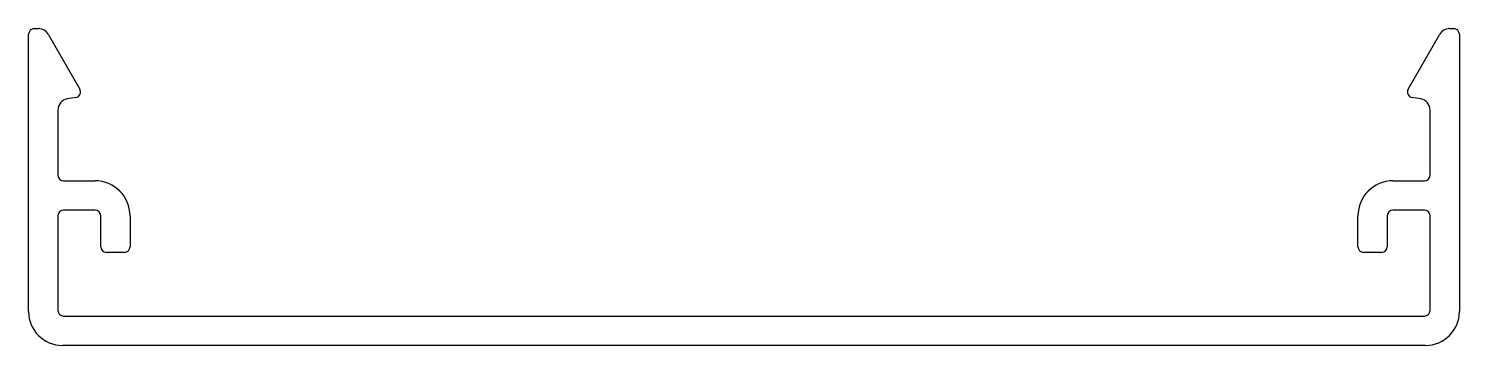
# Model space of a CAD drawing. Extents: x -30.6 to 32.9, y 1.1 to 15.2.
import ezdxf

# ---------------------------------------------------------------- set-up
doc = ezdxf.new("R2010")
doc.units = 0
doc.layers.get('0').update_dxf_attribs({"linetype": 'CONTINUOUS'})

msp = doc.modelspace()

# ---------------------------------------------------------------- linework, layer by layer
for p, q in [((-30.572, 2.641), (-30.572, 14.941)), ((-30.322, 15.191), (-30.136, 15.191)), ((-29.703, 14.941), (-28.3, 12.51)), ((30.657, 12.51), (32.06, 14.941)), ((32.493, 15.191), (32.678, 15.191)), ((32.928, 14.941), (32.928, 2.641)), ((-28.473, 12.139), (-28.859, 12.071)), ((31.215, 12.071), (30.83, 12.139)), ((-29.272, 11.579), (-29.272, 8.691)), ((31.628, 8.691), (31.628, 11.579)), ((-29.022, 8.441), (-27.622, 8.441)), ((29.978, 8.441), (31.378, 8.441)), ((-27.622, 7.141), (-29.022, 7.141)), ((31.378, 7.141), (29.978, 7.141)), ((-29.272, 6.891), (-29.272, 2.691)), ((-27.372, 5.516), (-27.372, 6.891)), ((-26.072, 6.891), (-26.072, 5.516)), ((28.428, 5.516), (28.428, 6.891)), ((29.728, 6.891), (29.728, 5.516)), ((31.628, 2.691), (31.628, 6.891)), ((-26.322, 5.266), (-27.122, 5.266)), ((29.478, 5.266), (28.678, 5.266)), ((-29.022, 2.441), (31.378, 2.441)), ((31.428, 1.141), (-29.072, 1.141))]:
    msp.add_line(p, q)
for centre, radius, start, end in [((-30.322, 14.941), 0.25, 90, 180), ((-30.136, 14.691), 0.5, 30, 90), ((32.493, 14.691), 0.5, 90, 150), ((32.678, 14.941), 0.25, 0, 90), ((-28.772, 11.579), 0.5, 100, 180), ((-28.517, 12.385), 0.25, 280, 30), ((30.873, 12.385), 0.25, 150, 260), ((31.128, 11.579), 0.5, 0, 80), ((-29.022, 8.691), 0.25, 180, 270), ((-27.622, 6.891), 1.55, 0, 90), ((29.978, 6.891), 1.55, 90, 180), ((31.378, 8.691), 0.25, 270, 0), ((-29.022, 6.891), 0.25, 90, 180), ((-27.622, 6.891), 0.25, 360, 90), ((29.978, 6.891), 0.25, 90, 180), ((31.378, 6.891), 0.25, 0, 90), ((-27.122, 5.516), 0.25, 180, 270), ((-26.322, 5.516), 0.25, 270, 0), ((28.678, 5.516), 0.25, 180, 270), ((29.478, 5.516), 0.25, 270, 0), ((-29.072, 2.641), 1.5, 180, 270), ((-29.022, 2.691), 0.25, 180, 270), ((31.378, 2.691), 0.25, 270, 0), ((31.428, 2.641), 1.5, 270, 0)]:
    msp.add_arc(centre, radius, start, end)

doc.saveas('drawing.dxf')
